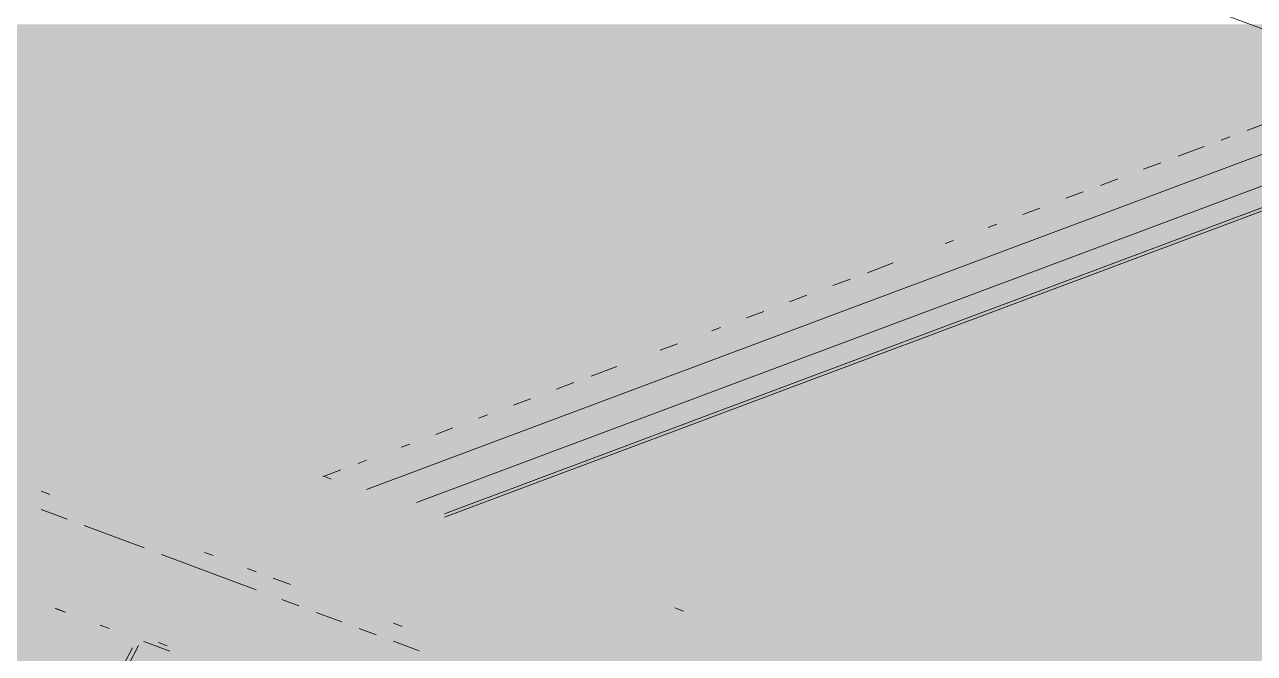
# Paper-space layout '03 3D Building and Roof' of a CAD drawing. Header units: millimetres. Extents: x 5 to 415, y 5 to 292.
# Drawn here: x 104.81 to 113.71, y 86.36 to 90.91 of the extents above; entities that cross this region are included whole.
import ezdxf

# ---------------------------------------------------------------- set-up
doc = ezdxf.new("R2010")
doc.units = ezdxf.units.MM
doc.layers.add('EXISTING', color=7, linetype='Continuous')
doc.layers.add('IMAGES', color=7, linetype='Continuous')

# ---------------------------------------------------------------- blocks, each defined once
blk = doc.blocks.new('SHEET_03')
at = {"layer": 'EXISTING', "color": 250, "lineweight": 9}
for p, q in [((114.1308, 90.7456), (113.4468, 91.0019)), ((107.2825, 87.547), (114.9679, 90.426)), ((115.3281, 90.3325), (107.6427, 87.4535)), ((107.8449, 87.3724), (115.4053, 90.2045)), ((113.6557, 90.1472), (113.7807, 90.194)), ((107.8449, 87.3469), (115.2803, 90.1323)), ((113.4683, 90.077), (113.5308, 90.1004)), ((113.1559, 89.9599), (113.3433, 90.0302)), ((112.906, 89.8663), (113.0309, 89.9131)), ((112.5935, 89.7493), (112.7185, 89.7961)), ((112.3436, 89.6557), (112.4686, 89.7025)), ((112.0312, 89.5386), (112.1562, 89.5854)), ((111.7813, 89.445), (111.8437, 89.4684)), ((111.4689, 89.328), (111.5313, 89.3514)), ((110.9065, 89.1173), (111.094, 89.1875)), ((110.6566, 89.0237), (110.7815, 89.0705)), ((110.3442, 88.9067), (110.4691, 88.9535)), ((110.0318, 88.7896), (110.1567, 88.8364)), ((109.7818, 88.696), (109.8443, 88.7194)), ((109.4069, 88.5556), (109.5319, 88.6024)), ((108.9071, 88.3683), (109.0945, 88.4385)), ((108.6571, 88.2747), (108.7821, 88.3215)), ((108.3447, 88.1576), (108.4697, 88.2045)), ((108.0948, 88.064), (108.1573, 88.0874)), ((107.7824, 87.947), (107.9073, 87.9938)), ((107.5324, 87.8534), (107.5949, 87.8768)), ((106.9701, 87.6427), (107.0951, 87.6895)), ((107.22, 87.7363), (107.2825, 87.7597)), ((107.0265, 87.6225), (106.9643, 87.6458)), ((104.9273, 87.5349), (104.9895, 87.5116)), ((105.1138, 87.3339), (104.9273, 87.4038)), ((105.6734, 87.1243), (105.2382, 87.2873)), ((106.4818, 86.8215), (105.7978, 87.0777)), ((106.1087, 87.0924), (106.1709, 87.0691)), ((106.4196, 86.9759), (106.4818, 86.9526)), ((106.6061, 86.906), (106.7305, 86.8594)), ((106.7926, 86.705), (106.6683, 86.7516)), ((105.1023, 86.6595), (105.0282, 86.6873)), ((105.0404, 86.6827), (105.1033, 86.6592)), ((107.1035, 86.5886), (106.917, 86.6584)), ((109.5758, 86.6675), (109.5136, 86.6908)), ((105.3549, 86.5649), (105.4178, 86.5413)), ((107.3522, 86.4954), (107.2279, 86.542)), ((107.4766, 86.5799), (107.5388, 86.5566)), ((105.6694, 86.4471), (105.8582, 86.3764)), ((105.8397, 86.4166), (105.7768, 86.4402)), ((107.6631, 86.3789), (107.4766, 86.4488)), ((104.8801, 85.0594), (105.5871, 86.4014)), ((105.6315, 86.4181), (104.9246, 85.076))]:
    blk.add_line(p, q, dxfattribs=at)
at = {"layer": 'IMAGES', "color": 7}
for points in [[(99.0937, 90.7429), (106.1196, 90.7429), (99.0937, 90.9143), (106.1196, 90.9143)], [(106.1196, 90.7429), (106.4623, 90.7429), (106.1196, 90.9143), (106.4623, 90.9143)], [(106.4623, 90.7429), (106.805, 90.7429), (106.4623, 90.9143), (106.805, 90.9143)], [(106.805, 90.7429), (106.9764, 90.7429), (106.805, 90.9143), (106.9764, 90.9143)], [(106.9764, 90.7429), (107.1478, 90.7429), (106.9764, 90.9143), (107.1478, 90.9143)], [(107.1478, 90.7429), (107.4905, 90.7429), (107.1478, 90.9143), (107.4905, 90.9143)], [(107.4905, 90.7429), (107.6619, 90.7429), (107.4905, 90.9143), (107.6619, 90.9143)], [(107.6619, 90.7429), (112.8027, 90.7429), (107.6619, 90.9143), (112.8027, 90.9143)], [(112.8027, 90.7429), (113.1455, 90.7429), (112.8027, 90.9143), (113.1455, 90.9143)], [(113.1455, 90.7429), (113.3168, 90.7429), (113.1455, 90.9143), (113.3168, 90.9143)], [(113.3168, 90.7429), (113.4882, 90.7429), (113.3168, 90.9143), (113.4882, 90.9143)], [(113.4882, 90.7429), (113.6596, 90.7429), (113.4882, 90.9143), (113.6596, 90.9143)], [(113.6596, 90.7429), (113.8309, 90.7429), (113.6596, 90.9143), (113.8309, 90.9143)], [(99.7792, 90.5714), (105.6055, 90.5714), (99.7792, 90.7429), (105.6055, 90.7429)], [(105.6055, 90.5714), (105.9482, 90.5714), (105.6055, 90.7429), (105.9482, 90.7429)], [(105.9482, 90.5714), (106.1196, 90.5714), (105.9482, 90.7429), (106.1196, 90.7429)], [(106.1196, 90.5714), (106.4623, 90.5714), (106.1196, 90.7429), (106.4623, 90.7429)], [(106.4623, 90.5714), (106.6337, 90.5714), (106.4623, 90.7429), (106.6337, 90.7429)], [(106.6337, 90.5714), (106.805, 90.5714), (106.6337, 90.7429), (106.805, 90.7429)], [(106.805, 90.5714), (107.1478, 90.5714), (106.805, 90.7429), (107.1478, 90.7429)], [(107.1478, 90.5714), (113.4882, 90.5714), (107.1478, 90.7429), (113.4882, 90.7429)], [(113.4882, 90.5714), (113.6596, 90.5714), (113.4882, 90.7429), (113.6596, 90.7429)], [(113.6596, 90.5714), (113.8309, 90.5714), (113.6596, 90.7429), (113.8309, 90.7429)], [(100.1219, 90.4), (105.2628, 90.4), (100.1219, 90.5714), (105.2628, 90.5714)], [(105.2628, 90.4), (105.6055, 90.4), (105.2628, 90.5714), (105.6055, 90.5714)], [(105.6055, 90.4), (105.9482, 90.4), (105.6055, 90.5714), (105.9482, 90.5714)], [(105.9482, 90.4), (106.1196, 90.4), (105.9482, 90.5714), (106.1196, 90.5714)], [(106.1196, 90.4), (106.4623, 90.4), (106.1196, 90.5714), (106.4623, 90.5714)], [(106.4623, 90.4), (106.805, 90.4), (106.4623, 90.5714), (106.805, 90.5714)], [(106.805, 90.4), (113.6596, 90.4), (106.805, 90.5714), (113.6596, 90.5714)], [(113.6596, 90.4), (113.8309, 90.4), (113.6596, 90.5714), (113.8309, 90.5714)], [(104.7487, 90.2286), (104.92, 90.2286), (104.7487, 90.4), (104.92, 90.4)], [(104.92, 90.2286), (105.0914, 90.2286), (104.92, 90.4), (105.0914, 90.4)], [(105.0914, 90.2286), (105.2628, 90.2286), (105.0914, 90.4), (105.2628, 90.4)], [(105.2628, 90.2286), (105.6055, 90.2286), (105.2628, 90.4), (105.6055, 90.4)], [(105.6055, 90.2286), (105.7769, 90.2286), (105.6055, 90.4), (105.7769, 90.4)], [(105.7769, 90.2286), (106.1196, 90.2286), (105.7769, 90.4), (106.1196, 90.4)], [(106.1196, 90.2286), (106.4623, 90.2286), (106.1196, 90.4), (106.4623, 90.4)], [(106.4623, 90.2286), (113.1455, 90.2286), (106.4623, 90.4), (113.1455, 90.4)], [(113.1455, 90.2286), (113.4882, 90.2286), (113.1455, 90.4), (113.4882, 90.4)], [(113.4882, 90.2286), (113.6596, 90.2286), (113.4882, 90.4), (113.6596, 90.4)], [(113.6596, 90.2286), (113.8309, 90.2286), (113.6596, 90.4), (113.8309, 90.4)], [(104.7487, 90.0571), (104.92, 90.0571), (104.7487, 90.2286), (104.92, 90.2286)], [(104.92, 90.0571), (105.0914, 90.0571), (104.92, 90.2286), (105.0914, 90.2286)], [(105.0914, 90.0571), (105.2628, 90.0571), (105.0914, 90.2286), (105.2628, 90.2286)], [(105.2628, 90.0571), (105.4341, 90.0571), (105.2628, 90.2286), (105.4341, 90.2286)], [(105.4341, 90.0571), (105.6055, 90.0571), (105.4341, 90.2286), (105.6055, 90.2286)], [(105.6055, 90.0571), (105.7769, 90.0571), (105.6055, 90.2286), (105.7769, 90.2286)], [(105.7769, 90.0571), (112.46, 90.0571), (105.7769, 90.2286), (112.46, 90.2286)], [(112.46, 90.0571), (112.6314, 90.0571), (112.46, 90.2286), (112.6314, 90.2286)], [(112.6314, 90.0571), (112.8027, 90.0571), (112.6314, 90.2286), (112.8027, 90.2286)], [(112.8027, 90.0571), (113.1455, 90.0571), (112.8027, 90.2286), (113.1455, 90.2286)], [(113.1455, 90.0571), (113.3168, 90.0571), (113.1455, 90.2286), (113.3168, 90.2286)], [(113.3168, 90.0571), (113.4882, 90.0571), (113.3168, 90.2286), (113.4882, 90.2286)], [(113.4882, 90.0571), (113.6596, 90.0571), (113.4882, 90.2286), (113.6596, 90.2286)], [(113.6596, 89.8857), (113.8309, 89.8857), (113.6596, 90.2286), (113.8309, 90.2286)], [(104.5773, 89.8857), (104.92, 89.8857), (104.5773, 90.0571), (104.92, 90.0571)], [(104.92, 89.8857), (105.0914, 89.8857), (104.92, 90.0571), (105.0914, 90.0571)], [(105.0914, 89.8857), (105.2628, 89.8857), (105.0914, 90.0571), (105.2628, 90.0571)], [(105.2628, 89.8857), (112.2887, 89.8857), (105.2628, 90.0571), (112.2887, 90.0571)], [(112.2887, 89.8857), (112.46, 89.8857), (112.2887, 90.0571), (112.46, 90.0571)], [(112.46, 89.8857), (112.6314, 89.8857), (112.46, 90.0571), (112.6314, 90.0571)], [(112.6314, 89.8857), (112.8027, 89.8857), (112.6314, 90.0571), (112.8027, 90.0571)], [(112.8027, 89.8857), (112.9741, 89.8857), (112.8027, 90.0571), (112.9741, 90.0571)], [(112.9741, 89.8857), (113.1455, 89.8857), (112.9741, 90.0571), (113.1455, 90.0571)], [(113.1455, 89.8857), (113.3168, 89.8857), (113.1455, 90.0571), (113.3168, 90.0571)], [(113.3168, 89.8857), (113.6596, 89.8857), (113.3168, 90.0571), (113.6596, 90.0571)], [(104.406, 89.7143), (104.92, 89.7143), (104.406, 89.8857), (104.92, 89.8857)], [(104.92, 89.7143), (111.6032, 89.7143), (104.92, 89.8857), (111.6032, 89.8857)], [(111.6032, 89.7143), (111.9459, 89.7143), (111.6032, 89.8857), (111.9459, 89.8857)], [(111.9459, 89.7143), (112.1173, 89.7143), (111.9459, 89.8857), (112.1173, 89.8857)], [(112.1173, 89.7143), (112.2887, 89.7143), (112.1173, 89.8857), (112.2887, 89.8857)], [(112.2887, 89.7143), (112.46, 89.7143), (112.2887, 89.8857), (112.46, 89.8857)], [(112.46, 89.7143), (112.8027, 89.7143), (112.46, 89.8857), (112.8027, 89.8857)], [(112.8027, 89.7143), (112.9741, 89.7143), (112.8027, 89.8857), (112.9741, 89.8857)], [(112.9741, 89.7143), (113.6596, 89.7143), (112.9741, 89.8857), (113.6596, 89.8857)], [(113.6596, 89.7143), (114.1737, 89.7143), (113.6596, 89.8857), (114.1737, 89.8857)], [(104.406, 89.5429), (111.4318, 89.5429), (104.406, 89.7143), (111.4318, 89.7143)], [(111.4318, 89.5429), (111.7746, 89.5429), (111.4318, 89.7143), (111.7746, 89.7143)], [(111.7746, 89.5429), (111.9459, 89.5429), (111.7746, 89.7143), (111.9459, 89.7143)], [(111.9459, 89.5429), (112.1173, 89.5429), (111.9459, 89.7143), (112.1173, 89.7143)], [(112.1173, 89.5429), (112.2887, 89.5429), (112.1173, 89.7143), (112.2887, 89.7143)], [(112.2887, 89.5429), (112.9741, 89.5429), (112.2887, 89.7143), (112.9741, 89.7143)], [(112.9741, 89.3714), (113.1455, 89.3714), (112.9741, 89.7143), (113.1455, 89.7143)], [(113.1455, 89.5429), (113.3168, 89.5429), (113.1455, 89.7143), (113.3168, 89.7143)], [(113.3168, 89.5429), (113.8309, 89.5429), (113.3168, 89.7143), (113.8309, 89.7143)], [(104.0632, 89.3714), (110.7464, 89.3714), (104.0632, 89.5429), (110.7464, 89.5429)], [(110.7464, 89.3714), (110.9178, 89.3714), (110.7464, 89.5429), (110.9178, 89.5429)], [(110.9178, 89.3714), (111.0891, 89.3714), (110.9178, 89.5429), (111.0891, 89.5429)], [(111.0891, 89.3714), (111.2605, 89.3714), (111.0891, 89.5429), (111.2605, 89.5429)], [(111.2605, 89.3714), (111.4318, 89.3714), (111.2605, 89.5429), (111.4318, 89.5429)], [(111.4318, 89.3714), (111.6032, 89.3714), (111.4318, 89.5429), (111.6032, 89.5429)], [(111.6032, 89.3714), (111.7746, 89.3714), (111.6032, 89.5429), (111.7746, 89.5429)], [(111.7746, 89.3714), (112.2887, 89.3714), (111.7746, 89.5429), (112.2887, 89.5429)], [(112.2887, 89.3714), (112.46, 89.3714), (112.2887, 89.5429), (112.46, 89.5429)], [(112.46, 89.3714), (112.9741, 89.3714), (112.46, 89.5429), (112.9741, 89.5429)], [(113.1455, 89.3714), (113.8309, 89.3714), (113.1455, 89.5429), (113.8309, 89.5429)], [(103.5491, 89.2), (110.4037, 89.2), (103.5491, 89.3714), (110.4037, 89.3714)], [(110.4037, 89.2), (110.575, 89.2), (110.4037, 89.3714), (110.575, 89.3714)], [(110.575, 89.2), (110.7464, 89.2), (110.575, 89.3714), (110.7464, 89.3714)], [(110.7464, 89.0286), (110.9178, 89.0286), (110.7464, 89.3714), (110.9178, 89.3714)], [(110.9178, 89.2), (111.0891, 89.2), (110.9178, 89.3714), (111.0891, 89.3714)], [(111.0891, 89.2), (111.2605, 89.2), (111.0891, 89.3714), (111.2605, 89.3714)], [(111.2605, 89.0286), (111.4318, 89.0286), (111.2605, 89.3714), (111.4318, 89.3714)], [(111.4318, 89.2), (111.6032, 89.2), (111.4318, 89.3714), (111.6032, 89.3714)], [(111.6032, 89.2), (111.7746, 89.2), (111.6032, 89.3714), (111.7746, 89.3714)], [(111.7746, 89.2), (111.9459, 89.2), (111.7746, 89.3714), (111.9459, 89.3714)], [(111.9459, 89.2), (112.6314, 89.2), (111.9459, 89.3714), (112.6314, 89.3714)], [(112.6314, 89.2), (113.1455, 89.2), (112.6314, 89.3714), (113.1455, 89.3714)], [(113.1455, 89.2), (113.4882, 89.2), (113.1455, 89.3714), (113.4882, 89.3714)], [(113.4882, 89.2), (113.6596, 89.2), (113.4882, 89.3714), (113.6596, 89.3714)], [(113.6596, 89.2), (113.8309, 89.2), (113.6596, 89.3714), (113.8309, 89.3714)], [(103.7205, 89.0286), (109.8896, 89.0286), (103.7205, 89.2), (109.8896, 89.2)], [(109.8896, 89.0286), (110.2323, 89.0286), (109.8896, 89.2), (110.2323, 89.2)], [(110.2323, 89.0286), (110.4037, 89.0286), (110.2323, 89.2), (110.4037, 89.2)], [(110.4037, 89.0286), (110.575, 89.0286), (110.4037, 89.2), (110.575, 89.2)], [(110.575, 89.0286), (110.7464, 89.0286), (110.575, 89.2), (110.7464, 89.2)], [(110.9178, 89.0286), (111.2605, 89.0286), (110.9178, 89.2), (111.2605, 89.2)], [(111.4318, 89.0286), (111.7746, 89.0286), (111.4318, 89.2), (111.7746, 89.2)], [(111.7746, 89.0286), (112.1173, 89.0286), (111.7746, 89.2), (112.1173, 89.2)], [(112.1173, 89.0286), (112.46, 89.0286), (112.1173, 89.2), (112.46, 89.2)], [(112.46, 89.0286), (112.8027, 89.0286), (112.46, 89.2), (112.8027, 89.2)], [(112.8027, 89.0286), (113.1455, 89.0286), (112.8027, 89.2), (113.1455, 89.2)], [(113.1455, 89.0286), (113.3168, 89.0286), (113.1455, 89.2), (113.3168, 89.2)], [(113.3168, 89.0286), (113.4882, 89.0286), (113.3168, 89.2), (113.4882, 89.2)], [(113.4882, 89.0286), (113.8309, 89.0286), (113.4882, 89.2), (113.8309, 89.2)], [(104.2346, 88.8571), (109.3755, 88.8571), (104.2346, 89.0286), (109.3755, 89.0286)], [(109.3755, 88.8571), (109.5468, 88.8571), (109.3755, 89.0286), (109.5468, 89.0286)], [(109.5468, 88.8571), (109.7182, 88.8571), (109.5468, 89.0286), (109.7182, 89.0286)], [(109.7182, 88.8571), (109.8896, 88.8571), (109.7182, 89.0286), (109.8896, 89.0286)], [(109.8896, 88.8571), (110.2323, 88.8571), (109.8896, 89.0286), (110.2323, 89.0286)], [(110.2323, 88.8571), (111.4318, 88.8571), (110.2323, 89.0286), (111.4318, 89.0286)], [(111.4318, 88.8571), (111.6032, 88.8571), (111.4318, 89.0286), (111.6032, 89.0286)], [(111.6032, 88.8571), (111.7746, 88.8571), (111.6032, 89.0286), (111.7746, 89.0286)], [(111.7746, 88.8571), (112.2887, 88.8571), (111.7746, 89.0286), (112.2887, 89.0286)], [(112.2887, 88.8571), (112.46, 88.8571), (112.2887, 89.0286), (112.46, 89.0286)], [(112.46, 88.8571), (112.6314, 88.8571), (112.46, 89.0286), (112.6314, 89.0286)], [(112.6314, 88.8571), (112.8027, 88.8571), (112.6314, 89.0286), (112.8027, 89.0286)], [(112.8027, 88.8571), (113.1455, 88.8571), (112.8027, 89.0286), (113.1455, 89.0286)], [(113.1455, 88.8571), (117.9436, 88.8571), (113.1455, 89.0286), (117.9436, 89.0286)], [(104.7487, 88.6857), (104.92, 88.6857), (104.7487, 88.8571), (104.92, 88.8571)], [(104.92, 88.6857), (108.8614, 88.6857), (104.92, 88.8571), (108.8614, 88.8571)], [(108.8614, 88.6857), (109.0328, 88.6857), (108.8614, 88.8571), (109.0328, 88.8571)], [(109.0328, 88.6857), (109.2041, 88.6857), (109.0328, 88.8571), (109.2041, 88.8571)], [(109.2041, 88.6857), (109.3755, 88.6857), (109.2041, 88.8571), (109.3755, 88.8571)], [(109.3755, 88.6857), (109.5468, 88.6857), (109.3755, 88.8571), (109.5468, 88.8571)], [(109.5468, 88.6857), (109.7182, 88.6857), (109.5468, 88.8571), (109.7182, 88.8571)], [(109.7182, 88.6857), (109.8896, 88.6857), (109.7182, 88.8571), (109.8896, 88.8571)], [(109.8896, 88.6857), (110.0609, 88.6857), (109.8896, 88.8571), (110.0609, 88.8571)], [(110.0609, 88.6857), (110.575, 88.6857), (110.0609, 88.8571), (110.575, 88.8571)], [(110.575, 88.6857), (110.9178, 88.6857), (110.575, 88.8571), (110.9178, 88.8571)], [(110.9178, 88.6857), (111.0891, 88.6857), (110.9178, 88.8571), (111.0891, 88.8571)], [(111.0891, 88.6857), (111.2605, 88.6857), (111.0891, 88.8571), (111.2605, 88.8571)], [(111.2605, 88.6857), (111.9459, 88.6857), (111.2605, 88.8571), (111.9459, 88.8571)], [(111.9459, 88.6857), (112.1173, 88.6857), (111.9459, 88.8571), (112.1173, 88.8571)], [(112.1173, 88.6857), (112.2887, 88.6857), (112.1173, 88.8571), (112.2887, 88.8571)], [(112.2887, 88.6857), (112.6314, 88.6857), (112.2887, 88.8571), (112.6314, 88.8571)], [(112.6314, 88.6857), (118.4577, 88.6857), (112.6314, 88.8571), (118.4577, 88.8571)], [(104.7487, 88.3429), (104.92, 88.3429), (104.7487, 88.6857), (104.92, 88.6857)], [(104.92, 88.5143), (105.2628, 88.5143), (104.92, 88.6857), (105.2628, 88.6857)], [(105.2628, 88.5143), (108.5187, 88.5143), (105.2628, 88.6857), (108.5187, 88.6857)], [(108.5187, 88.5143), (108.8614, 88.5143), (108.5187, 88.6857), (108.8614, 88.6857)], [(108.8614, 88.5143), (109.0328, 88.5143), (108.8614, 88.6857), (109.0328, 88.6857)], [(109.0328, 88.5143), (109.3755, 88.5143), (109.0328, 88.6857), (109.3755, 88.6857)], [(109.3755, 88.3429), (109.5468, 88.3429), (109.3755, 88.6857), (109.5468, 88.6857)], [(109.5468, 88.3429), (109.7182, 88.3429), (109.5468, 88.6857), (109.7182, 88.6857)], [(109.7182, 88.5143), (110.0609, 88.5143), (109.7182, 88.6857), (110.0609, 88.6857)], [(110.0609, 88.5143), (110.2323, 88.5143), (110.0609, 88.6857), (110.2323, 88.6857)], [(110.2323, 88.5143), (110.575, 88.5143), (110.2323, 88.6857), (110.575, 88.6857)], [(110.575, 88.5143), (110.7464, 88.5143), (110.575, 88.6857), (110.7464, 88.6857)], [(110.7464, 88.5143), (110.9178, 88.5143), (110.7464, 88.6857), (110.9178, 88.6857)], [(110.9178, 88.5143), (111.4318, 88.5143), (110.9178, 88.6857), (111.4318, 88.6857)], [(111.4318, 88.5143), (111.6032, 88.5143), (111.4318, 88.6857), (111.6032, 88.6857)], [(111.6032, 88.5143), (111.7746, 88.5143), (111.6032, 88.6857), (111.7746, 88.6857)], [(111.7746, 88.5143), (111.9459, 88.5143), (111.7746, 88.6857), (111.9459, 88.6857)], [(111.9459, 88.5143), (112.1173, 88.5143), (111.9459, 88.6857), (112.1173, 88.6857)], [(112.1173, 88.5143), (112.2887, 88.5143), (112.1173, 88.6857), (112.2887, 88.6857)], [(112.2887, 88.5143), (118.8005, 88.5143), (112.2887, 88.6857), (118.8005, 88.6857)], [(104.92, 88.3429), (105.0914, 88.3429), (104.92, 88.5143), (105.0914, 88.5143)], [(105.0914, 88.3429), (105.2628, 88.3429), (105.0914, 88.5143), (105.2628, 88.5143)], [(105.2628, 88.3429), (105.6055, 88.3429), (105.2628, 88.5143), (105.6055, 88.5143)], [(105.6055, 88.3429), (105.7769, 88.3429), (105.6055, 88.5143), (105.7769, 88.5143)], [(105.7769, 88.3429), (108.0046, 88.3429), (105.7769, 88.5143), (108.0046, 88.5143)], [(108.0046, 88.3429), (108.3473, 88.3429), (108.0046, 88.5143), (108.3473, 88.5143)], [(108.3473, 88.3429), (108.5187, 88.3429), (108.3473, 88.5143), (108.5187, 88.5143)], [(108.5187, 88.3429), (108.69, 88.3429), (108.5187, 88.5143), (108.69, 88.5143)], [(108.69, 88.3429), (108.8614, 88.3429), (108.69, 88.5143), (108.8614, 88.5143)], [(108.8614, 88.3429), (109.0328, 88.3429), (108.8614, 88.5143), (109.0328, 88.5143)], [(109.0328, 88.3429), (109.2041, 88.3429), (109.0328, 88.5143), (109.2041, 88.5143)], [(109.2041, 88.3429), (109.3755, 88.3429), (109.2041, 88.5143), (109.3755, 88.5143)], [(109.7182, 88.3429), (110.2323, 88.3429), (109.7182, 88.5143), (110.2323, 88.5143)], [(110.2323, 88.3429), (110.4037, 88.3429), (110.2323, 88.5143), (110.4037, 88.5143)], [(110.4037, 88.1714), (110.575, 88.1714), (110.4037, 88.5143), (110.575, 88.5143)], [(110.575, 88.3429), (110.9178, 88.3429), (110.575, 88.5143), (110.9178, 88.5143)], [(110.9178, 88.3429), (111.2605, 88.3429), (110.9178, 88.5143), (111.2605, 88.5143)], [(111.2605, 88.3429), (111.4318, 88.3429), (111.2605, 88.5143), (111.4318, 88.5143)], [(111.4318, 88.3429), (111.7746, 88.3429), (111.4318, 88.5143), (111.7746, 88.5143)], [(111.7746, 88.3429), (119.3145, 88.3429), (111.7746, 88.5143), (119.3145, 88.5143)], [(104.7487, 88.1714), (104.92, 88.1714), (104.7487, 88.3429), (104.92, 88.3429)], [(104.92, 88.1714), (105.2628, 88.1714), (104.92, 88.3429), (105.2628, 88.3429)], [(105.2628, 88.1714), (105.4341, 88.1714), (105.2628, 88.3429), (105.4341, 88.3429)], [(105.4341, 88.1714), (105.6055, 88.1714), (105.4341, 88.3429), (105.6055, 88.3429)], [(105.6055, 88), (105.7769, 88), (105.6055, 88.3429), (105.7769, 88.3429)], [(105.7769, 88.1714), (105.9482, 88.1714), (105.7769, 88.3429), (105.9482, 88.3429)], [(105.9482, 88.1714), (107.6619, 88.1714), (105.9482, 88.3429), (107.6619, 88.3429)], [(107.6619, 88.1714), (107.8332, 88.1714), (107.6619, 88.3429), (107.8332, 88.3429)], [(107.8332, 88.1714), (108.0046, 88.1714), (107.8332, 88.3429), (108.0046, 88.3429)], [(108.0046, 88.1714), (108.1759, 88.1714), (108.0046, 88.3429), (108.1759, 88.3429)], [(108.1759, 88), (108.3473, 88), (108.1759, 88.3429), (108.3473, 88.3429)], [(108.3473, 88), (108.5187, 88), (108.3473, 88.3429), (108.5187, 88.3429)], [(108.5187, 88.1714), (108.69, 88.1714), (108.5187, 88.3429), (108.69, 88.3429)], [(108.69, 88.1714), (109.3755, 88.1714), (108.69, 88.3429), (109.3755, 88.3429)], [(109.3755, 88.1714), (110.0609, 88.1714), (109.3755, 88.3429), (110.0609, 88.3429)], [(110.0609, 88.1714), (110.4037, 88.1714), (110.0609, 88.3429), (110.4037, 88.3429)], [(110.575, 88.1714), (110.7464, 88.1714), (110.575, 88.3429), (110.7464, 88.3429)], [(110.7464, 88.1714), (110.9178, 88.1714), (110.7464, 88.3429), (110.9178, 88.3429)], [(110.9178, 88.1714), (111.2605, 88.1714), (110.9178, 88.3429), (111.2605, 88.3429)], [(111.2605, 88.1714), (111.4318, 88.1714), (111.2605, 88.3429), (111.4318, 88.3429)], [(111.4318, 88.1714), (119.8286, 88.1714), (111.4318, 88.3429), (119.8286, 88.3429)], [(104.2346, 88), (104.92, 88), (104.2346, 88.1714), (104.92, 88.1714)], [(104.92, 88), (105.0914, 88), (104.92, 88.1714), (105.0914, 88.1714)], [(105.0914, 88), (105.6055, 88), (105.0914, 88.1714), (105.6055, 88.1714)], [(105.7769, 88), (105.9482, 88), (105.7769, 88.1714), (105.9482, 88.1714)], [(105.9482, 88), (106.1196, 88), (105.9482, 88.1714), (106.1196, 88.1714)], [(106.1196, 88), (106.2909, 88), (106.1196, 88.1714), (106.2909, 88.1714)], [(106.2909, 88), (106.4623, 88), (106.2909, 88.1714), (106.4623, 88.1714)], [(106.4623, 88), (107.1478, 88), (106.4623, 88.1714), (107.1478, 88.1714)], [(107.1478, 88), (107.3191, 88), (107.1478, 88.1714), (107.3191, 88.1714)], [(107.3191, 88), (107.4905, 88), (107.3191, 88.1714), (107.4905, 88.1714)], [(107.4905, 88), (107.6619, 88), (107.4905, 88.1714), (107.6619, 88.1714)], [(107.6619, 87.8286), (107.8332, 87.8286), (107.6619, 88.1714), (107.8332, 88.1714)], [(107.8332, 88), (108.0046, 88), (107.8332, 88.1714), (108.0046, 88.1714)], [(108.0046, 88), (108.1759, 88), (108.0046, 88.1714), (108.1759, 88.1714)], [(108.5187, 88), (108.69, 88), (108.5187, 88.1714), (108.69, 88.1714)], [(108.69, 88), (109.2041, 88), (108.69, 88.1714), (109.2041, 88.1714)], [(109.2041, 88), (109.5468, 88), (109.2041, 88.1714), (109.5468, 88.1714)], [(109.5468, 88), (110.0609, 88), (109.5468, 88.1714), (110.0609, 88.1714)], [(110.0609, 88), (110.2323, 88), (110.0609, 88.1714), (110.2323, 88.1714)], [(110.2323, 88), (110.4037, 88), (110.2323, 88.1714), (110.4037, 88.1714)], [(110.4037, 88), (110.9178, 88), (110.4037, 88.1714), (110.9178, 88.1714)], [(110.9178, 88), (120.1714, 88), (110.9178, 88.1714), (120.1714, 88.1714)], [(104.7487, 87.8286), (105.6055, 87.8286), (104.7487, 88), (105.6055, 88)], [(105.6055, 87.8286), (105.7769, 87.8286), (105.6055, 88), (105.7769, 88)], [(105.7769, 87.8286), (106.1196, 87.8286), (105.7769, 88), (106.1196, 88)], [(106.1196, 87.8286), (106.2909, 87.8286), (106.1196, 88), (106.2909, 88)], [(106.2909, 87.8286), (106.4623, 87.8286), (106.2909, 88), (106.4623, 88)], [(106.4623, 87.8286), (106.6337, 87.8286), (106.4623, 88), (106.6337, 88)], [(106.6337, 87.8286), (106.9764, 87.8286), (106.6337, 88), (106.9764, 88)], [(106.9764, 87.8286), (107.1478, 87.8286), (106.9764, 88), (107.1478, 88)], [(107.1478, 87.8286), (107.3191, 87.8286), (107.1478, 88), (107.3191, 88)], [(107.3191, 87.8286), (107.4905, 87.8286), (107.3191, 88), (107.4905, 88)], [(107.4905, 87.8286), (107.6619, 87.8286), (107.4905, 88), (107.6619, 88)], [(107.8332, 87.8286), (108.0046, 87.8286), (107.8332, 88), (108.0046, 88)], [(108.0046, 87.8286), (108.5187, 87.8286), (108.0046, 88), (108.5187, 88)], [(108.5187, 87.8286), (108.69, 87.8286), (108.5187, 88), (108.69, 88)], [(108.69, 87.8286), (108.8614, 87.8286), (108.69, 88), (108.8614, 88)], [(108.8614, 87.8286), (109.0328, 87.8286), (108.8614, 88), (109.0328, 88)], [(109.0328, 87.8286), (109.5468, 87.8286), (109.0328, 88), (109.5468, 88)], [(109.5468, 87.8286), (109.7182, 87.8286), (109.5468, 88), (109.7182, 88)], [(109.7182, 87.8286), (109.8896, 87.8286), (109.7182, 88), (109.8896, 88)], [(109.8896, 87.8286), (110.0609, 87.8286), (109.8896, 88), (110.0609, 88)], [(110.0609, 87.8286), (110.2323, 87.8286), (110.0609, 88), (110.2323, 88)], [(110.2323, 87.8286), (110.4037, 87.8286), (110.2323, 88), (110.4037, 88)], [(110.4037, 87.8286), (120.6855, 87.8286), (110.4037, 88), (120.6855, 88)], [(104.7487, 87.6571), (104.92, 87.6571), (104.7487, 87.8286), (104.92, 87.8286)], [(104.92, 87.6571), (105.0914, 87.6571), (104.92, 87.8286), (105.0914, 87.8286)], [(105.0914, 87.6571), (106.1196, 87.6571), (105.0914, 87.8286), (106.1196, 87.8286)], [(106.1196, 87.6571), (106.2909, 87.6571), (106.1196, 87.8286), (106.2909, 87.8286)], [(106.2909, 87.6571), (106.4623, 87.6571), (106.2909, 87.8286), (106.4623, 87.8286)], [(106.4623, 87.6571), (106.9764, 87.6571), (106.4623, 87.8286), (106.9764, 87.8286)], [(106.9764, 87.6571), (107.1478, 87.6571), (106.9764, 87.8286), (107.1478, 87.8286)], [(107.1478, 87.6571), (107.4905, 87.6571), (107.1478, 87.8286), (107.4905, 87.8286)], [(107.4905, 87.6571), (107.6619, 87.6571), (107.4905, 87.8286), (107.6619, 87.8286)], [(107.6619, 87.6571), (108.69, 87.6571), (107.6619, 87.8286), (108.69, 87.8286)], [(108.69, 87.6571), (109.2041, 87.6571), (108.69, 87.8286), (109.2041, 87.8286)], [(109.2041, 87.6571), (109.5468, 87.6571), (109.2041, 87.8286), (109.5468, 87.8286)], [(109.5468, 87.6571), (109.7182, 87.6571), (109.5468, 87.8286), (109.7182, 87.8286)], [(109.7182, 87.6571), (109.8896, 87.6571), (109.7182, 87.8286), (109.8896, 87.8286)], [(109.8896, 87.6571), (110.0609, 87.6571), (109.8896, 87.8286), (110.0609, 87.8286)], [(110.0609, 87.6571), (121.0282, 87.6571), (110.0609, 87.8286), (121.0282, 87.8286)], [(104.7487, 87.4857), (104.92, 87.4857), (104.7487, 87.6571), (104.92, 87.6571)], [(104.92, 87.4857), (105.0914, 87.4857), (104.92, 87.6571), (105.0914, 87.6571)], [(105.0914, 87.4857), (105.2628, 87.4857), (105.0914, 87.6571), (105.2628, 87.6571)], [(105.2628, 87.4857), (106.805, 87.4857), (105.2628, 87.6571), (106.805, 87.6571)], [(106.805, 87.4857), (106.9764, 87.4857), (106.805, 87.6571), (106.9764, 87.6571)], [(106.9764, 87.4857), (107.1478, 87.4857), (106.9764, 87.6571), (107.1478, 87.6571)], [(107.1478, 87.4857), (107.3191, 87.4857), (107.1478, 87.6571), (107.3191, 87.6571)], [(107.3191, 87.4857), (107.4905, 87.4857), (107.3191, 87.6571), (107.4905, 87.6571)], [(107.4905, 87.4857), (108.1759, 87.4857), (107.4905, 87.6571), (108.1759, 87.6571)], [(108.1759, 87.4857), (108.69, 87.4857), (108.1759, 87.6571), (108.69, 87.6571)], [(108.69, 87.4857), (108.8614, 87.4857), (108.69, 87.6571), (108.8614, 87.6571)], [(108.8614, 87.4857), (109.0328, 87.4857), (108.8614, 87.6571), (109.0328, 87.6571)], [(109.0328, 87.4857), (109.2041, 87.4857), (109.0328, 87.6571), (109.2041, 87.6571)], [(109.2041, 87.4857), (109.5468, 87.4857), (109.2041, 87.6571), (109.5468, 87.6571)], [(109.5468, 87.4857), (121.5423, 87.4857), (109.5468, 87.6571), (121.5423, 87.6571)], [(104.7487, 87.3143), (105.0914, 87.3143), (104.7487, 87.4857), (105.0914, 87.4857)], [(105.0914, 87.3143), (105.2628, 87.3143), (105.0914, 87.4857), (105.2628, 87.4857)], [(105.2628, 87.3143), (105.4341, 87.3143), (105.2628, 87.4857), (105.4341, 87.4857)], [(105.4341, 87.3143), (105.6055, 87.3143), (105.4341, 87.4857), (105.6055, 87.4857)], [(105.6055, 87.3143), (105.7769, 87.3143), (105.6055, 87.4857), (105.7769, 87.4857)], [(105.7769, 87.3143), (106.9764, 87.3143), (105.7769, 87.4857), (106.9764, 87.4857)], [(106.9764, 87.3143), (107.1478, 87.3143), (106.9764, 87.4857), (107.1478, 87.4857)], [(107.1478, 87.3143), (107.3191, 87.3143), (107.1478, 87.4857), (107.3191, 87.4857)], [(107.3191, 87.3143), (107.4905, 87.3143), (107.3191, 87.4857), (107.4905, 87.4857)], [(107.4905, 87.3143), (107.6619, 87.3143), (107.4905, 87.4857), (107.6619, 87.4857)], [(107.6619, 87.3143), (108.0046, 87.3143), (107.6619, 87.4857), (108.0046, 87.4857)], [(108.0046, 87.3143), (108.1759, 87.3143), (108.0046, 87.4857), (108.1759, 87.4857)], [(108.1759, 87.3143), (108.3473, 87.3143), (108.1759, 87.4857), (108.3473, 87.4857)], [(108.3473, 87.3143), (108.5187, 87.3143), (108.3473, 87.4857), (108.5187, 87.4857)], [(108.5187, 87.3143), (108.69, 87.3143), (108.5187, 87.4857), (108.69, 87.4857)], [(108.69, 87.1429), (108.8614, 87.1429), (108.69, 87.4857), (108.8614, 87.4857)], [(108.8614, 87.3143), (109.0328, 87.3143), (108.8614, 87.4857), (109.0328, 87.4857)], [(109.0328, 87.3143), (122.0564, 87.3143), (109.0328, 87.4857), (122.0564, 87.4857)], [(104.7487, 87.1429), (104.92, 87.1429), (104.7487, 87.3143), (104.92, 87.3143)], [(104.92, 87.1429), (105.0914, 87.1429), (104.92, 87.3143), (105.0914, 87.3143)], [(105.0914, 87.1429), (105.2628, 87.1429), (105.0914, 87.3143), (105.2628, 87.3143)], [(105.2628, 87.1429), (105.6055, 87.1429), (105.2628, 87.3143), (105.6055, 87.3143)], [(105.6055, 87.1429), (105.7769, 87.1429), (105.6055, 87.3143), (105.7769, 87.3143)], [(105.7769, 87.1429), (106.2909, 87.1429), (105.7769, 87.3143), (106.2909, 87.3143)], [(106.2909, 87.1429), (106.4623, 87.1429), (106.2909, 87.3143), (106.4623, 87.3143)], [(106.4623, 87.1429), (107.3191, 87.1429), (106.4623, 87.3143), (107.3191, 87.3143)], [(107.3191, 87.1429), (107.8332, 87.1429), (107.3191, 87.3143), (107.8332, 87.3143)], [(107.8332, 87.1429), (108.0046, 87.1429), (107.8332, 87.3143), (108.0046, 87.3143)], [(108.0046, 87.1429), (108.1759, 87.1429), (108.0046, 87.3143), (108.1759, 87.3143)], [(108.1759, 87.1429), (108.3473, 87.1429), (108.1759, 87.3143), (108.3473, 87.3143)], [(108.3473, 87.1429), (108.5187, 87.1429), (108.3473, 87.3143), (108.5187, 87.3143)], [(108.5187, 87.1429), (108.69, 87.1429), (108.5187, 87.3143), (108.69, 87.3143)], [(108.8614, 87.1429), (122.3991, 87.1429), (108.8614, 87.3143), (122.3991, 87.3143)], [(104.406, 86.9714), (104.92, 86.9714), (104.406, 87.1429), (104.92, 87.1429)], [(104.92, 86.9714), (105.0914, 86.9714), (104.92, 87.1429), (105.0914, 87.1429)], [(105.0914, 86.9714), (105.2628, 86.9714), (105.0914, 87.1429), (105.2628, 87.1429)], [(105.2628, 86.9714), (105.4341, 86.9714), (105.2628, 87.1429), (105.4341, 87.1429)], [(105.4341, 86.9714), (105.7769, 86.9714), (105.4341, 87.1429), (105.7769, 87.1429)], [(105.7769, 86.9714), (106.2909, 86.9714), (105.7769, 87.1429), (106.2909, 87.1429)], [(106.2909, 86.9714), (106.4623, 86.9714), (106.2909, 87.1429), (106.4623, 87.1429)], [(106.4623, 86.9714), (106.6337, 86.9714), (106.4623, 87.1429), (106.6337, 87.1429)], [(106.6337, 86.9714), (106.805, 86.9714), (106.6337, 87.1429), (106.805, 87.1429)], [(106.805, 86.9714), (107.8332, 86.9714), (106.805, 87.1429), (107.8332, 87.1429)], [(107.8332, 86.9714), (108.0046, 86.9714), (107.8332, 87.1429), (108.0046, 87.1429)], [(108.0046, 86.9714), (108.1759, 86.9714), (108.0046, 87.1429), (108.1759, 87.1429)], [(108.1759, 86.9714), (108.3473, 86.9714), (108.1759, 87.1429), (108.3473, 87.1429)], [(108.3473, 86.9714), (108.5187, 86.9714), (108.3473, 87.1429), (108.5187, 87.1429)], [(108.5187, 86.9714), (108.69, 86.9714), (108.5187, 87.1429), (108.69, 87.1429)], [(108.69, 86.9714), (108.8614, 86.9714), (108.69, 87.1429), (108.8614, 87.1429)], [(108.8614, 86.9714), (109.0328, 86.9714), (108.8614, 87.1429), (109.0328, 87.1429)], [(109.0328, 86.9714), (109.3755, 86.9714), (109.0328, 87.1429), (109.3755, 87.1429)], [(109.3755, 86.9714), (123.0845, 86.9714), (109.3755, 87.1429), (123.0845, 87.1429)], [(104.7487, 86.8), (105.0914, 86.8), (104.7487, 86.9714), (105.0914, 86.9714)], [(105.0914, 86.8), (105.4341, 86.8), (105.0914, 86.9714), (105.4341, 86.9714)], [(105.4341, 86.8), (105.7769, 86.8), (105.4341, 86.9714), (105.7769, 86.9714)], [(105.7769, 86.8), (105.9482, 86.8), (105.7769, 86.9714), (105.9482, 86.9714)], [(105.9482, 86.8), (106.1196, 86.8), (105.9482, 86.9714), (106.1196, 86.9714)], [(106.1196, 86.8), (106.4623, 86.8), (106.1196, 86.9714), (106.4623, 86.9714)], [(106.4623, 86.8), (106.805, 86.8), (106.4623, 86.9714), (106.805, 86.9714)], [(106.805, 86.8), (107.3191, 86.8), (106.805, 86.9714), (107.3191, 86.9714)], [(107.3191, 86.8), (108.69, 86.8), (107.3191, 86.9714), (108.69, 86.9714)], [(108.69, 86.8), (108.8614, 86.8), (108.69, 86.9714), (108.8614, 86.9714)], [(108.8614, 86.8), (109.0328, 86.8), (108.8614, 86.9714), (109.0328, 86.9714)], [(109.0328, 86.8), (109.3755, 86.8), (109.0328, 86.9714), (109.3755, 86.9714)], [(109.3755, 86.8), (109.5468, 86.8), (109.3755, 86.9714), (109.5468, 86.9714)], [(109.5468, 86.8), (109.7182, 86.8), (109.5468, 86.9714), (109.7182, 86.9714)], [(109.7182, 86.8), (123.2559, 86.8), (109.7182, 86.9714), (123.2559, 86.9714)], [(104.7487, 86.6286), (105.0914, 86.6286), (104.7487, 86.8), (105.0914, 86.8)], [(105.0914, 86.6286), (105.2628, 86.6286), (105.0914, 86.8), (105.2628, 86.8)], [(105.2628, 86.6286), (105.4341, 86.6286), (105.2628, 86.8), (105.4341, 86.8)], [(105.4341, 86.6286), (105.6055, 86.6286), (105.4341, 86.8), (105.6055, 86.8)], [(105.6055, 86.6286), (106.1196, 86.6286), (105.6055, 86.8), (106.1196, 86.8)], [(106.1196, 86.6286), (106.2909, 86.6286), (106.1196, 86.8), (106.2909, 86.8)], [(106.2909, 86.6286), (106.6337, 86.6286), (106.2909, 86.8), (106.6337, 86.8)], [(106.6337, 86.6286), (106.805, 86.6286), (106.6337, 86.8), (106.805, 86.8)], [(106.805, 86.6286), (107.3191, 86.6286), (106.805, 86.8), (107.3191, 86.8)], [(107.3191, 86.6286), (107.4905, 86.6286), (107.3191, 86.8), (107.4905, 86.8)], [(107.4905, 86.6286), (107.6619, 86.6286), (107.4905, 86.8), (107.6619, 86.8)], [(107.6619, 86.6286), (107.8332, 86.6286), (107.6619, 86.8), (107.8332, 86.8)], [(107.8332, 86.6286), (108.69, 86.6286), (107.8332, 86.8), (108.69, 86.8)], [(108.69, 86.6286), (108.8614, 86.6286), (108.69, 86.8), (108.8614, 86.8)], [(108.8614, 86.6286), (109.3755, 86.6286), (108.8614, 86.8), (109.3755, 86.8)], [(109.3755, 86.6286), (109.5468, 86.6286), (109.3755, 86.8), (109.5468, 86.8)], [(109.5468, 86.6286), (109.7182, 86.6286), (109.5468, 86.8), (109.7182, 86.8)], [(109.7182, 86.6286), (109.8896, 86.6286), (109.7182, 86.8), (109.8896, 86.8)], [(109.8896, 86.6286), (110.0609, 86.6286), (109.8896, 86.8), (110.0609, 86.8)], [(110.0609, 86.6286), (110.4037, 86.6286), (110.0609, 86.8), (110.4037, 86.8)], [(110.4037, 86.6286), (122.9132, 86.6286), (110.4037, 86.8), (122.9132, 86.8)], [(104.7487, 86.4571), (104.92, 86.4571), (104.7487, 86.6286), (104.92, 86.6286)], [(104.92, 86.4571), (105.0914, 86.4571), (104.92, 86.6286), (105.0914, 86.6286)], [(105.0914, 86.4571), (105.4341, 86.4571), (105.0914, 86.6286), (105.4341, 86.6286)], [(105.4341, 86.4571), (105.6055, 86.4571), (105.4341, 86.6286), (105.6055, 86.6286)], [(105.6055, 86.4571), (105.7769, 86.4571), (105.6055, 86.6286), (105.7769, 86.6286)], [(105.7769, 86.4571), (105.9482, 86.4571), (105.7769, 86.6286), (105.9482, 86.6286)], [(105.9482, 86.4571), (106.2909, 86.4571), (105.9482, 86.6286), (106.2909, 86.6286)], [(106.2909, 86.4571), (106.6337, 86.4571), (106.2909, 86.6286), (106.6337, 86.6286)], [(106.6337, 86.4571), (106.805, 86.4571), (106.6337, 86.6286), (106.805, 86.6286)], [(106.805, 86.4571), (106.9764, 86.4571), (106.805, 86.6286), (106.9764, 86.6286)], [(106.9764, 86.4571), (107.3191, 86.4571), (106.9764, 86.6286), (107.3191, 86.6286)], [(107.3191, 86.4571), (107.4905, 86.4571), (107.3191, 86.6286), (107.4905, 86.6286)], [(107.4905, 86.4571), (107.8332, 86.4571), (107.4905, 86.6286), (107.8332, 86.6286)], [(107.8332, 86.4571), (108.0046, 86.4571), (107.8332, 86.6286), (108.0046, 86.6286)], [(108.0046, 86.4571), (108.1759, 86.4571), (108.0046, 86.6286), (108.1759, 86.6286)], [(108.1759, 86.4571), (109.5468, 86.4571), (108.1759, 86.6286), (109.5468, 86.6286)], [(109.5468, 86.4571), (109.8896, 86.4571), (109.5468, 86.6286), (109.8896, 86.6286)], [(109.8896, 86.4571), (110.0609, 86.4571), (109.8896, 86.6286), (110.0609, 86.6286)], [(110.0609, 86.4571), (110.2323, 86.4571), (110.0609, 86.6286), (110.2323, 86.6286)], [(110.2323, 86.4571), (110.4037, 86.4571), (110.2323, 86.6286), (110.4037, 86.6286)], [(110.4037, 86.4571), (110.575, 86.4571), (110.4037, 86.6286), (110.575, 86.6286)], [(110.575, 86.4571), (110.7464, 86.4571), (110.575, 86.6286), (110.7464, 86.6286)], [(110.7464, 86.4571), (110.9178, 86.4571), (110.7464, 86.6286), (110.9178, 86.6286)], [(110.9178, 86.4571), (122.3991, 86.4571), (110.9178, 86.6286), (122.3991, 86.6286)], [(104.7487, 86.2857), (105.0914, 86.2857), (104.7487, 86.4571), (105.0914, 86.4571)], [(105.0914, 86.2857), (105.2628, 86.2857), (105.0914, 86.4571), (105.2628, 86.4571)], [(105.2628, 86.2857), (105.4341, 86.2857), (105.2628, 86.4571), (105.4341, 86.4571)], [(105.4341, 86.2857), (105.6055, 86.2857), (105.4341, 86.4571), (105.6055, 86.4571)], [(105.6055, 86.2857), (105.9482, 86.2857), (105.6055, 86.4571), (105.9482, 86.4571)], [(105.9482, 86.2857), (106.2909, 86.2857), (105.9482, 86.4571), (106.2909, 86.4571)], [(106.2909, 86.2857), (106.4623, 86.2857), (106.2909, 86.4571), (106.4623, 86.4571)], [(106.4623, 86.2857), (106.9764, 86.2857), (106.4623, 86.4571), (106.9764, 86.4571)], [(106.9764, 86.2857), (107.1478, 86.2857), (106.9764, 86.4571), (107.1478, 86.4571)], [(107.1478, 86.2857), (107.3191, 86.2857), (107.1478, 86.4571), (107.3191, 86.4571)], [(107.3191, 86.2857), (107.4905, 86.2857), (107.3191, 86.4571), (107.4905, 86.4571)], [(107.4905, 86.2857), (107.6619, 86.2857), (107.4905, 86.4571), (107.6619, 86.4571)], [(107.6619, 86.2857), (107.8332, 86.2857), (107.6619, 86.4571), (107.8332, 86.4571)], [(107.8332, 86.2857), (108.0046, 86.2857), (107.8332, 86.4571), (108.0046, 86.4571)], [(108.0046, 86.2857), (108.3473, 86.2857), (108.0046, 86.4571), (108.3473, 86.4571)], [(108.3473, 86.2857), (108.5187, 86.2857), (108.3473, 86.4571), (108.5187, 86.4571)], [(108.5187, 86.2857), (108.8614, 86.2857), (108.5187, 86.4571), (108.8614, 86.4571)], [(108.8614, 86.2857), (109.8896, 86.2857), (108.8614, 86.4571), (109.8896, 86.4571)], [(109.8896, 86.2857), (110.0609, 86.2857), (109.8896, 86.4571), (110.0609, 86.4571)], [(110.0609, 86.2857), (110.2323, 86.2857), (110.0609, 86.4571), (110.2323, 86.4571)], [(110.2323, 86.2857), (110.4037, 86.2857), (110.2323, 86.4571), (110.4037, 86.4571)], [(110.4037, 86.2857), (110.575, 86.2857), (110.4037, 86.4571), (110.575, 86.4571)], [(110.575, 86.2857), (110.7464, 86.2857), (110.575, 86.4571), (110.7464, 86.4571)], [(110.7464, 86.1143), (110.9178, 86.1143), (110.7464, 86.4571), (110.9178, 86.4571)], [(110.9178, 86.2857), (122.0564, 86.2857), (110.9178, 86.4571), (122.0564, 86.4571)]]:
    blk.add_solid(points, dxfattribs=at)

psp = doc.layouts.new('03 3D Building and Roof')

# ---------------------------------------------------------------- block references
psp.add_blockref('SHEET_03', (0, 0))

doc.saveas('drawing.dxf')
